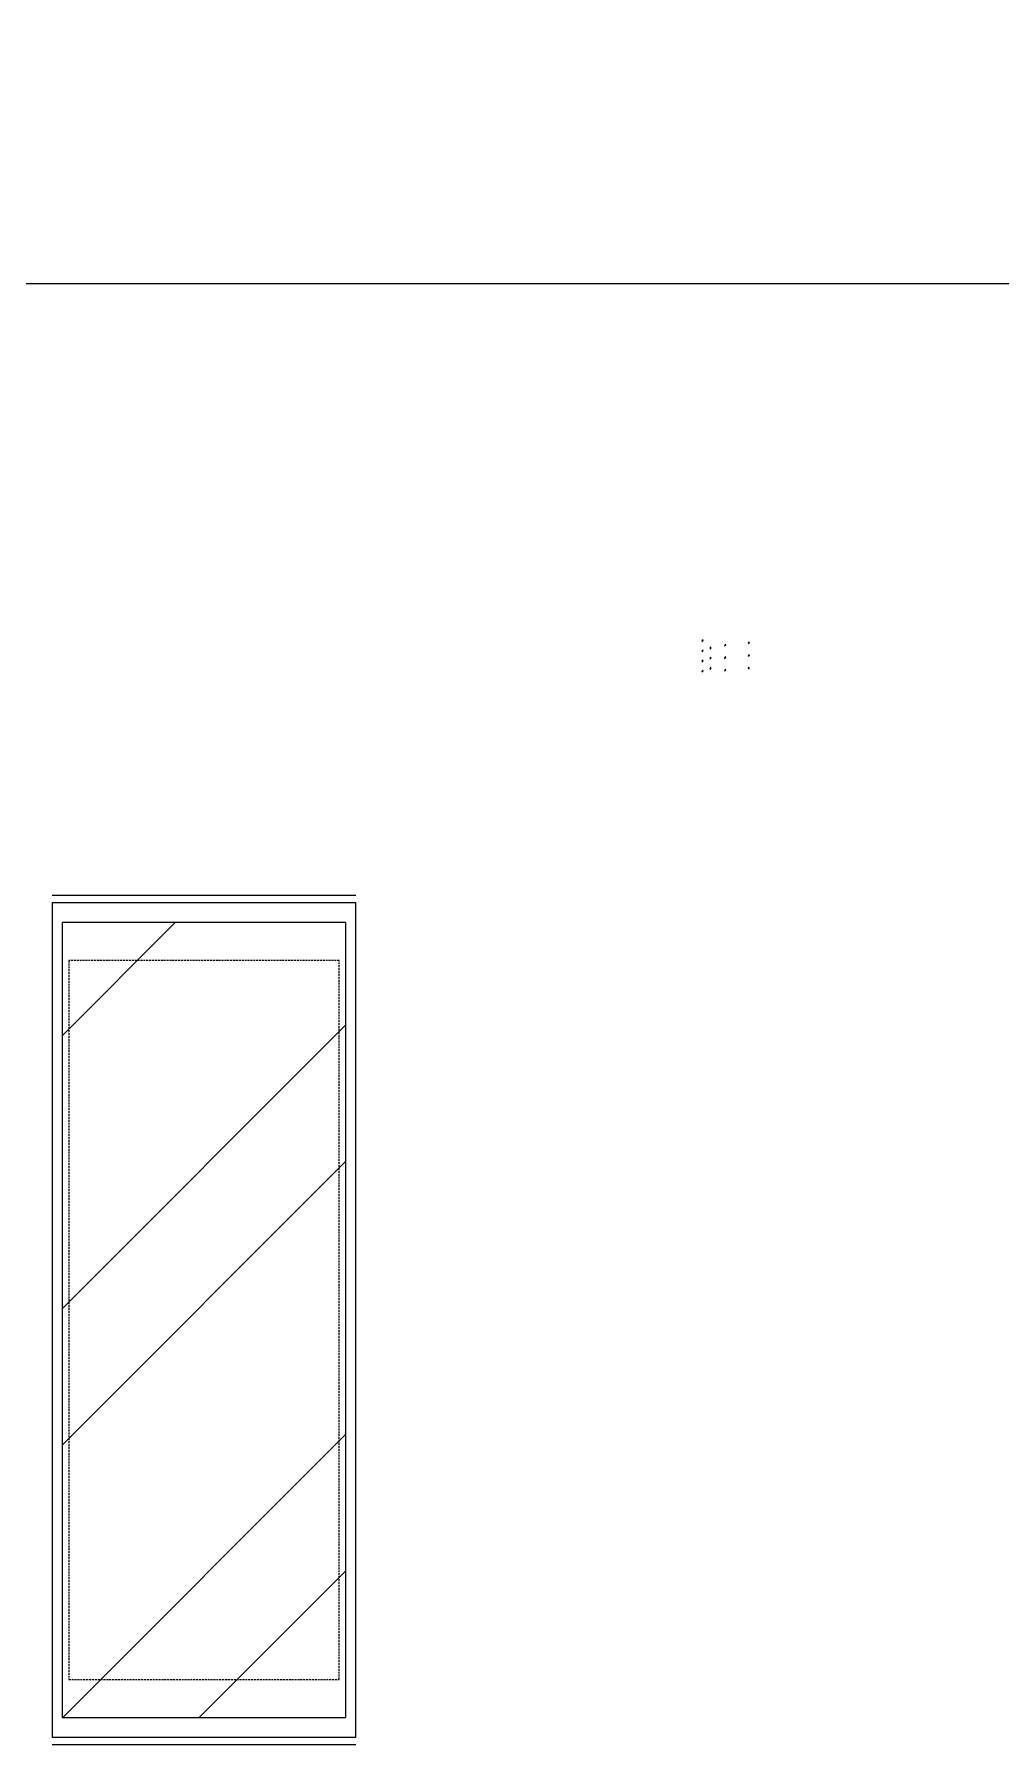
# Model space of a CAD drawing. Header units: inches. Extents: x 107967 to 757940, y -1505 to 368711.
# Drawn here: x 176652 to 257453, y -246 to 142697 of the extents above; entities that cross this region are included whole.
import ezdxf

# ---------------------------------------------------------------- set-up
doc = ezdxf.new("R2010")
doc.units = ezdxf.units.IN
doc.header["$MEASUREMENT"] = 0
doc.linetypes.add('HIDDEN', pattern=[9.525, 6.35, -3.175])
for name, color, linetype in [('_P11_製品', 4, 'Continuous'), ('_P11_製品寸法', 9, 'Continuous'), ('_ハッチング', 5, 'Continuous'), ('_躯体', 8, 'Continuous'), ('P11_製品', 4, 'Continuous')]:
    doc.layers.add(name, color=color, linetype=linetype)

# ---------------------------------------------------------------- blocks, each defined once
blk = doc.blocks.new('P11_NE_FRONT_VIEW_WITH_MIRROR')
at = {"layer": '_ハッチング'}
h = blk.add_hatch(dxfattribs=at)
h.set_pattern_fill('ANSI32', color=256, scale=100)
h.set_pattern_definition([(45, (18651.5, 15724), (-673.52, 673.52), []), (45, (19100.5, 15724), (-673.52, 673.52), [])])
h.paths.add_polyline_path([(33, 90), (967, 90), (967, 2705), (33, 2705)])
at = {"layer": 'P11_製品'}
for p, q in [((0, 2795), (1000, 2795)), ((1000, 0), (0, 0))]:
    blk.add_line(p, q, dxfattribs=at)
for points in [[(0, 25), (1000, 25), (1000, 2770), (0, 2770)], [(33, 90), (967, 90), (967, 2705), (33, 2705)]]:
    blk.add_lwpolyline(points, close=True, dxfattribs=at)
at = {"layer": 'P11_製品', "color": 5, "linetype": 'HIDDEN'}
blk.add_lwpolyline([(55, 215), (945, 215), (945, 2580), (55, 2580)], close=True, dxfattribs=at)
blk = doc.blocks.new('P_WALL')
at = {"layer": '_躯体'}
for p, q in [((0, 63), (-95, -44)), ((0, 0), (-95, -107))]:
    blk.add_line(p, q, dxfattribs=at)
blk = doc.blocks.new('*U349')
at = {"layer": '_躯体'}
for p in [(95.4479, 2550), (95.4479, 1500), (95.4479, 1500), (95.4479, 450)]:
    blk.add_blockref('P_WALL', p, dxfattribs=at)
blk = doc.blocks.new('*U348')
at = {"layer": '_躯体'}
for p in [(0, 2550), (0, 1500), (0, 1500), (0, 450)]:
    blk.add_blockref('P_WALL', p, dxfattribs=at)
blk = doc.blocks.new('*U346')
at = {"layer": '_躯体'}
for p in [(0, 3000), (0, 2150), (0, 2150), (0, 1300), (0, 1300), (0, 450)]:
    blk.add_blockref('P_WALL', p, dxfattribs=at)
blk = doc.blocks.new('*U347')
at = {"layer": '_躯体'}
for p in [(95.4479, 2150), (95.4479, 1300), (95.4479, 1300), (95.4479, 450)]:
    blk.add_blockref('P_WALL', p, dxfattribs=at)

msp = doc.modelspace()

# ---------------------------------------------------------------- linework, layer by layer
at = {"layer": '_P11_製品寸法'}
msp.add_lwpolyline([(521047, 121833), (107967, 121833), (107967, 284385), (521047, 284385)], close=True, dxfattribs=at)

# ---------------------------------------------------------------- block references
at = {"xscale": 25.4, "yscale": 25.4, "zscale": 25.4}
msp.add_blockref('P11_NE_FRONT_VIEW_WITH_MIRROR', (178147, -246), dxfattribs=at)
at = {"layer": '_P11_製品'}
for name, p in [('*U346', (232566, 89039)), ('*U347', (233121, 89278)), ('*U348', (234462, 89118)), ('*U349', (236329, 89303))]:
    msp.add_blockref(name, p, dxfattribs=at)

doc.saveas('drawing.dxf')
